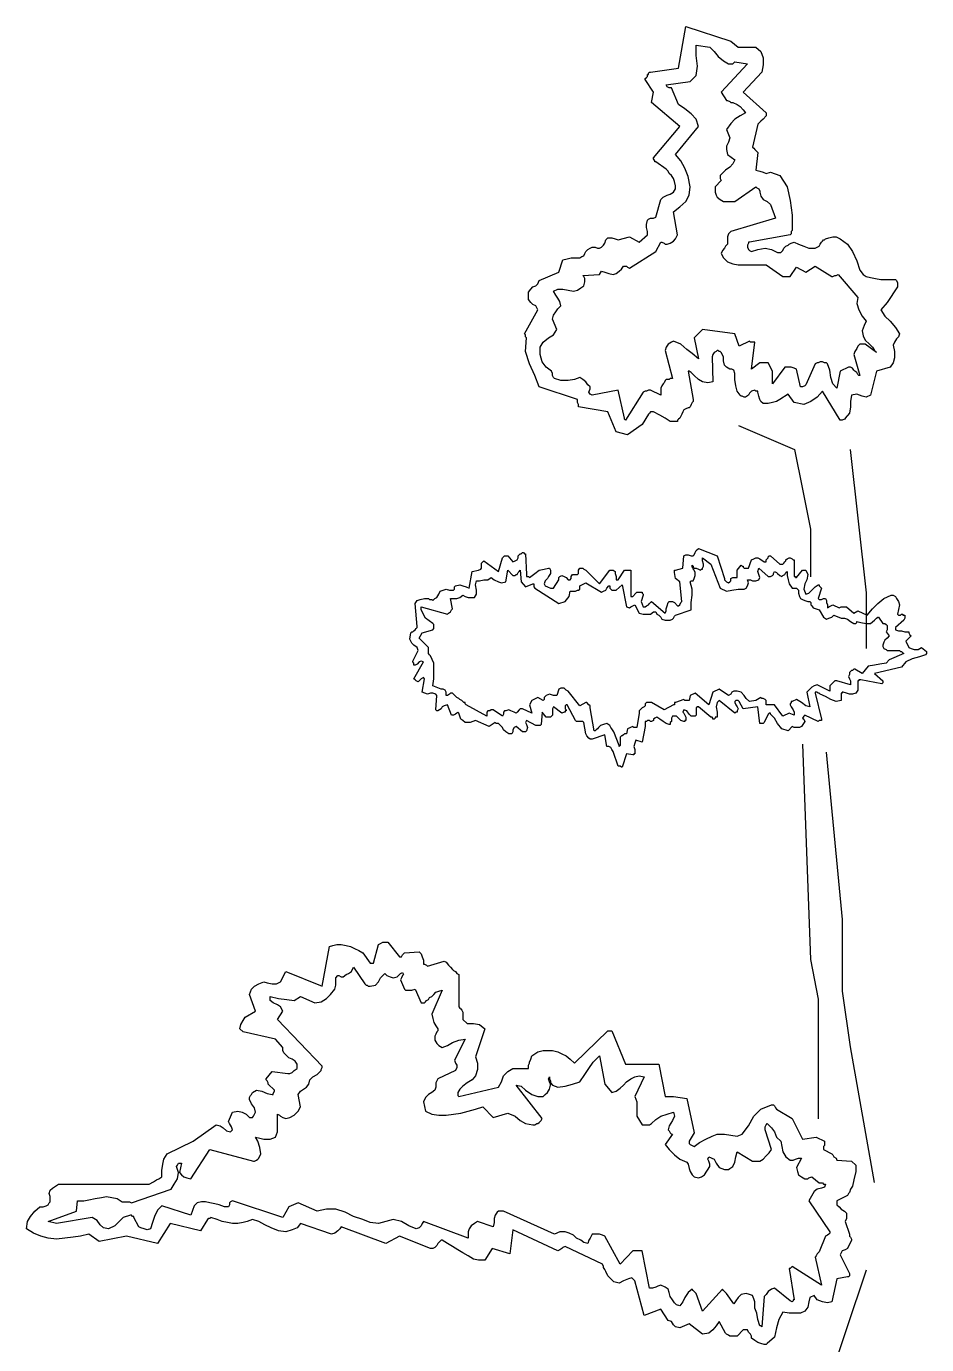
# Model space of a CAD drawing. Header units: millimetres. Extents: x 61831 to 121408, y 302 to 24841.
# Drawn here: x 103744 to 105127, y 8047 to 10073 of the extents above; entities that cross this region are included whole.
import ezdxf

# ---------------------------------------------------------------- set-up
doc = ezdxf.new("R2010")
doc.units = ezdxf.units.MM

# ---------------------------------------------------------------- blocks, each defined once
blk = doc.blocks.new('A$C6D6F7FEB')
at = {"color": 54, "true_color": 0x999900}
for points in [[(1155.8, 6187.2), (1138.2, 6192), (1125.4, 6222.4), (1080.5, 6230.4), (1080.5, 6233.7), (1078.9, 6236.9), (1078.9, 6238.4), (1078.9, 6241.7), (1019.7, 6260.9), (1013.3, 6278.5), (1005.3, 6296.1), (998.9, 6315.3), (1000.5, 6336.1), (1000.5, 6336.1), (998.9, 6337.7), (998.9, 6340.9), (997.3, 6342.5), (1018.1, 6379.3), (1016.5, 6382.5), (1014.9, 6385.7), (1010.1, 6387.3), (1006.9, 6390.5), (1003.7, 6395.3), (1003.7, 6400.1), (1003.7, 6406.5), (1006.9, 6411.3), (1010.1, 6414.5), (1014.9, 6416.2), (1018.1, 6419.3), (1019.7, 6424.2), (1050.1, 6437), (1056.5, 6456.2), (1062.9, 6457.8), (1069.3, 6459.4), (1075.7, 6459.4), (1082.2, 6459.4), (1085.4, 6461), (1088.5, 6462.5), (1090.2, 6465.8), (1091.7, 6469), (1093.4, 6470.5), (1094.9, 6472.2), (1098.2, 6473.8), (1101.4, 6475.4), (1104.5, 6475.4), (1106.2, 6475.4), (1109.4, 6473.8), (1112.5, 6473.8), (1115.7, 6475.4), (1118.9, 6478.6), (1120.6, 6481.8), (1122.2, 6486.6), (1125.4, 6489.8), (1131.7, 6489.8), (1136.6, 6488.2), (1141.4, 6486.6), (1158.9, 6491.4), (1173.4, 6483.4), (1186.2, 6494.6), (1186.2, 6499.4), (1184.6, 6505.8), (1184.6, 6510.6), (1186.2, 6517), (1187.8, 6518.6), (1191, 6520.2), (1195.8, 6520.2), (1199, 6521.8), (1207, 6549), (1210.2, 6552.2), (1216.6, 6555.4), (1221.4, 6557), (1226.2, 6560.2), (1229.4, 6565), (1229.4, 6569.8), (1227.8, 6576.3), (1226.2, 6581), (1223, 6585.8), (1219.8, 6589), (1218.2, 6592.3), (1215, 6595.4), (1199, 6606.6), (1197.4, 6606.6), (1197.4, 6608.3), (1195.8, 6611.5), (1195.8, 6613), (1235.8, 6661.1), (1192.6, 6697.9), (1195.8, 6713.9), (1183, 6733.1), (1183, 6734.7), (1184.6, 6736.3), (1186.2, 6737.9), (1186.2, 6741.1), (1187.8, 6741.1), (1187.8, 6742.7), (1189.4, 6744.3), (1191, 6744.3), (1234.2, 6750.7), (1245.4, 6814.8), (1314.2, 6792.3), (1325.5, 6782.7), (1352.7, 6782.7), (1360.7, 6776.3), (1363.9, 6766.7), (1363.9, 6755.5), (1362.2, 6744.3), (1333.5, 6713.9), (1368.7, 6681.9), (1368.7, 6677.1), (1363.9, 6672.3), (1360.7, 6669.1), (1355.9, 6664.3), (1347.9, 6629), (1349.5, 6627.5), (1351.1, 6625.8), (1354.2, 6622.6), (1355.9, 6621), (1352.7, 6593.8), (1359.1, 6592.3), (1363.9, 6590.6), (1368.7, 6589), (1375.1, 6590.6), (1389.5, 6585.8), (1400.7, 6568.2), (1405.5, 6547.4), (1408.7, 6525), (1408.7, 6502.6), (1408.7, 6501), (1407.1, 6499.4), (1407.1, 6496.2), (1405.5, 6494.6), (1343.1, 6483.4), (1341.5, 6483.4), (1341.5, 6481.8), (1339.9, 6478.6), (1339.9, 6477), (1339.9, 6475.4), (1341.5, 6472.2), (1343.1, 6470.5), (1346.2, 6469), (1355.9, 6472.2), (1367.1, 6473.8), (1376.7, 6472.2), (1386.3, 6467.4), (1391.1, 6467.4), (1394.3, 6470.5), (1395.9, 6473.8), (1399.1, 6477), (1402.3, 6478.6), (1403.9, 6480.2), (1407.1, 6481.8), (1411.9, 6483.4), (1418.3, 6480.2), (1426.3, 6477), (1434.3, 6473.8), (1443.9, 6473.8), (1447.1, 6475.4), (1450.3, 6477), (1451.9, 6480.2), (1453.5, 6483.4), (1455.1, 6485), (1456.7, 6486.6), (1458.3, 6486.6), (1459.9, 6488.2), (1464.8, 6489.8), (1471.1, 6491.4), (1476, 6491.4), (1482.3, 6488.2), (1493.5, 6480.2), (1501.5, 6469), (1508, 6454.5), (1512.8, 6440.2), (1517.5, 6433.7), (1522.3, 6430.5), (1528.8, 6429), (1536.8, 6427.3), (1544.8, 6425.7), (1551.2, 6425.7), (1559.2, 6425.7), (1567.2, 6425.7), (1568.8, 6424.2), (1570.4, 6421), (1570.4, 6417.7), (1570.4, 6414.5), (1554.4, 6390.5), (1544.8, 6379.3), (1551.2, 6369.7), (1559.2, 6361.7), (1567.2, 6352.1), (1573.6, 6342.5), (1572, 6337.7), (1568.8, 6334.5), (1565.6, 6329.7), (1564, 6324.9), (1565.6, 6315.3), (1565.6, 6305.7), (1564, 6297.7), (1559.2, 6291.3), (1538.4, 6284.9), (1528.8, 6248), (1522.3, 6244.9), (1516, 6246.5), (1508, 6249.7), (1500, 6248), (1498.3, 6238.4), (1498.3, 6230.4), (1496.8, 6220.8), (1490.3, 6212.8), (1490.3, 6211.2), (1488.8, 6211.2), (1485.5, 6209.7), (1482.3, 6209.7), (1455.1, 6254.5), (1447.1, 6244.9), (1437.5, 6238.4), (1426.3, 6233.7), (1411.9, 6236.9), (1402.3, 6249.7), (1389.5, 6241.7), (1384.7, 6238.4), (1378.3, 6236.9), (1371.9, 6235.2), (1363.9, 6235.2), (1360.7, 6238.4), (1359.1, 6241.7), (1357.5, 6246.5), (1355.9, 6252.9), (1355.9, 6254.5), (1354.2, 6254.5), (1352.7, 6254.5), (1351.1, 6256.1), (1346.2, 6254.5), (1343.1, 6251.2), (1341.5, 6248), (1336.7, 6244.9), (1335, 6244.9), (1331.9, 6246.5), (1330.2, 6246.5), (1328.7, 6248), (1323.9, 6254.5), (1322.2, 6262.5), (1320.7, 6272.1), (1320.7, 6281.7), (1319, 6286.5), (1315.9, 6288.1), (1312.7, 6288.1), (1307.8, 6291.3), (1304.7, 6294.5), (1303, 6300.9), (1303, 6307.3), (1299.8, 6313.7), (1298.2, 6315.3), (1296.7, 6315.3), (1295, 6316.9), (1293.5, 6316.9), (1291.8, 6315.3), (1288.7, 6313.7), (1287, 6310.5), (1285.5, 6307.3), (1287, 6268.9), (1279, 6267.2), (1271, 6268.9), (1264.6, 6272.1), (1258.2, 6278.5), (1255, 6281.7), (1253.4, 6283.2), (1250.2, 6284.9), (1248.6, 6284.9), (1256.6, 6241.7), (1256.6, 6238.4), (1255, 6236.9), (1253.4, 6233.7), (1251.8, 6230.4), (1250.2, 6228.9), (1248.6, 6228.9), (1245.4, 6227.2), (1242.2, 6225.7), (1240.6, 6222.4), (1239, 6219.2), (1237.4, 6216), (1235.8, 6212.8), (1234.2, 6211.2), (1234.2, 6211.2), (1232.6, 6209.7), (1232.6, 6208), (1221.4, 6208), (1213.4, 6212.8), (1205.4, 6217.7), (1195.8, 6222.4), (1194.2, 6222.4), (1191, 6222.4), (1189.4, 6220.8), (1187.8, 6219.2), (1178.2, 6203.2), (1155.8, 6187.2)], [(1150.9, 6212.8), (1141.4, 6256.1), (1101.4, 6248), (1098.2, 6249.7), (1096.5, 6252.9), (1098.2, 6257.7), (1098.2, 6260.9), (1094.9, 6264.1), (1091.7, 6268.9), (1086.9, 6272.1), (1082.2, 6275.2), (1074.2, 6272.1), (1064.5, 6270.5), (1053.3, 6270.5), (1043.7, 6273.7), (1042.1, 6275.2), (1040.5, 6278.5), (1040.5, 6281.7), (1038.9, 6284.9), (1030.9, 6291.3), (1024.5, 6299.3), (1021.3, 6310.5), (1021.3, 6321.7), (1026.1, 6329.7), (1034.1, 6336.1), (1042.1, 6340.9), (1046.9, 6348.9), (1040.5, 6364.9), (1042.1, 6371.3), (1045.3, 6376.1), (1048.5, 6380.9), (1053.3, 6385.7), (1051.7, 6392.1), (1048.5, 6397), (1045.3, 6401.7), (1042.1, 6408.1), (1048.5, 6411.3), (1056.5, 6411.3), (1064.5, 6409.7), (1072.5, 6408.1), (1078.9, 6409.7), (1083.7, 6413), (1088.5, 6416.2), (1090.2, 6422.5), (1090.2, 6424.2), (1090.2, 6427.3), (1088.5, 6430.5), (1086.9, 6432.2), (1112.5, 6433.7), (1115.7, 6438.5), (1120.6, 6437), (1126.9, 6435.3), (1133.4, 6433.7), (1138.2, 6435.3), (1142.9, 6438.5), (1146.2, 6441.8), (1149.4, 6446.5), (1150.9, 6446.5), (1154.2, 6446.5), (1155.8, 6445), (1158.9, 6443.3), (1199, 6469), (1207, 6483.4), (1208.6, 6483.4), (1211.8, 6481.8), (1213.4, 6480.2), (1216.6, 6480.2), (1221.4, 6481.8), (1226.2, 6485), (1229.4, 6488.2), (1232.6, 6494.6), (1226.2, 6529.8), (1235.8, 6537.8), (1245.4, 6545.8), (1250.2, 6555.4), (1251.8, 6568.2), (1248.6, 6584.3), (1243.8, 6597), (1237.4, 6608.3), (1229.4, 6617.8), (1264.6, 6661.1), (1261.4, 6672.3), (1253.4, 6680.3), (1243.8, 6688.3), (1234.2, 6694.7), (1223, 6720.3), (1221.4, 6720.3), (1219.8, 6720.3), (1216.6, 6721.9), (1215, 6725.1), (1251.8, 6729.9), (1261.4, 6739.5), (1263, 6753.9), (1261.4, 6769.9), (1261.4, 6785.9), (1282.2, 6782.7), (1288.7, 6776.3), (1295, 6768.3), (1303, 6761.9), (1311, 6757.1), (1314.2, 6757.1), (1317.5, 6757.1), (1319, 6758.7), (1320.7, 6760.3), (1339.9, 6757.1), (1299.8, 6713.9), (1307.8, 6701.1), (1309.5, 6701.1), (1312.7, 6699.5), (1314.2, 6697.9), (1317.5, 6697.9), (1323.9, 6694.7), (1328.7, 6691.5), (1333.5, 6686.7), (1336.7, 6681.9), (1328.7, 6677.1), (1320.7, 6672.3), (1314.2, 6665.8), (1307.8, 6656.3), (1312.7, 6643.5), (1311, 6637.1), (1307.8, 6630.6), (1307.8, 6625.8), (1309.5, 6617.8), (1320.7, 6609.8), (1317.5, 6603.4), (1312.7, 6598.6), (1306.2, 6593.8), (1299.8, 6587.4), (1298.2, 6585.8), (1298.2, 6584.3), (1298.2, 6581), (1299.8, 6577.8), (1290.2, 6568.2), (1290.2, 6566.6), (1290.2, 6565), (1290.2, 6561.8), (1290.2, 6560.2), (1291.8, 6555.4), (1293.5, 6552.2), (1298.2, 6549), (1303, 6545.8), (1320.7, 6545.8), (1352.7, 6568.2), (1354.2, 6566.6), (1357.5, 6565), (1359.1, 6561.8), (1359.1, 6560.2), (1360.7, 6553.8), (1363.9, 6549), (1370.3, 6545.8), (1375.1, 6541), (1383.1, 6520.2), (1314.2, 6499.4), (1311, 6496.2), (1309.5, 6491.4), (1309.5, 6485), (1309.5, 6480.2), (1306.2, 6477), (1304.7, 6473.8), (1301.5, 6470.5), (1299.8, 6465.8), (1303, 6459.4), (1309.5, 6453), (1317.5, 6449.8), (1325.5, 6448.2), (1336.7, 6448.2), (1347.9, 6448.2), (1359.1, 6448.2), (1368.7, 6448.2), (1394.3, 6430.5), (1397.5, 6430.5), (1399.1, 6430.5), (1402.3, 6430.5), (1405.5, 6430.5), (1415.1, 6445), (1429.5, 6437), (1443.9, 6446.5), (1469.5, 6430.5), (1471.1, 6430.5), (1474.3, 6432.2), (1476, 6432.2), (1479.1, 6433.7), (1509.5, 6398.5), (1508, 6389), (1511.2, 6379.3), (1516, 6369.7), (1522.3, 6361.7), (1519.2, 6355.3), (1516, 6347.3), (1517.5, 6339.3), (1520.8, 6332.9), (1527.2, 6326.5), (1532, 6321.7), (1535.2, 6316.9), (1538.4, 6313.7), (1520.8, 6326.5), (1519.2, 6326.5), (1517.5, 6326.5), (1514.3, 6326.5), (1512.8, 6326.5), (1509.5, 6323.3), (1508, 6320.1), (1504.8, 6315.3), (1503.2, 6310.5), (1512.8, 6278.5), (1511.2, 6278.5), (1509.5, 6280.1), (1508, 6283.2), (1504.8, 6284.9), (1503.2, 6286.5), (1501.5, 6289.7), (1498.3, 6291.3), (1495.1, 6291.3), (1482.3, 6284.9), (1477.5, 6259.2), (1471.1, 6265.7), (1467.9, 6275.2), (1466.3, 6286.5), (1463.1, 6296.1), (1461.5, 6297.7), (1459.9, 6297.7), (1458.3, 6297.7), (1455.1, 6299.3), (1451.9, 6299.3), (1448.7, 6297.7), (1447.1, 6297.7), (1443.9, 6296.1), (1429.5, 6264.1), (1427.9, 6262.5), (1427.9, 6262.5), (1424.7, 6260.9), (1421.5, 6260.9), (1415.1, 6288.1), (1411.9, 6289.7), (1407.1, 6291.3), (1402.3, 6291.3), (1397.5, 6291.3), (1378.3, 6265.7), (1378.3, 6284.9), (1371.9, 6297.7), (1359.1, 6297.7), (1346.2, 6288.1), (1351.1, 6329.7), (1349.5, 6329.7), (1347.9, 6329.7), (1344.7, 6329.7), (1343.1, 6331.3), (1327, 6323.3), (1320.7, 6342.5), (1271, 6348.9), (1258.2, 6336.1), (1264.6, 6304.1), (1255, 6312.1), (1247, 6318.5), (1237.4, 6326.5), (1226.2, 6331.3), (1223, 6329.7), (1218.2, 6326.5), (1215, 6321.7), (1213.4, 6316.9), (1224.6, 6273.7), (1223, 6273.7), (1221.4, 6273.7), (1219.8, 6272.1), (1216.6, 6272.1), (1215, 6272.1), (1213.4, 6270.5), (1211.8, 6267.2), (1210.2, 6265.7), (1208.6, 6262.5), (1207, 6259.2), (1207, 6252.9), (1207, 6248), (1191, 6256.1), (1187.8, 6256.1), (1184.6, 6254.5), (1183, 6254.5), (1179.8, 6252.9), (1152.6, 6209.7), (1152.6, 6209.7), (1150.9, 6211.2), (1150.9, 6212.8), (1150.9, 6212.8)], [(1147.7, 5676.6), (1146.2, 5676.6), (1144.6, 5678.2), (1142.9, 5678.2), (1141.4, 5678.2), (1133.4, 5700.6), (1131.7, 5703.8), (1130.2, 5707), (1126.9, 5708.6), (1123.7, 5708.6), (1120.6, 5726.2), (1101.4, 5719.8), (1098.2, 5719.8), (1096.5, 5721.4), (1093.4, 5724.6), (1091.7, 5727.8), (1088.5, 5745.4), (1086.9, 5747), (1083.7, 5747), (1082.2, 5747), (1078.9, 5747), (1078.9, 5747), (1077.3, 5747), (1077.3, 5747), (1075.7, 5748.6), (1062.9, 5772.6), (1062.9, 5772.6), (1061.3, 5772.6), (1059.7, 5771), (1059.7, 5769.4), (1059.7, 5767.8), (1059.7, 5766.2), (1061.3, 5764.6), (1061.3, 5763), (1059.7, 5763), (1059.7, 5761.4), (1058.1, 5761.4), (1054.9, 5759.8), (1042.1, 5769.4), (1040.5, 5766.2), (1040.5, 5763), (1040.5, 5759.8), (1040.5, 5756.6), (1038.9, 5755), (1037.3, 5753.4), (1034.1, 5753.4), (1030.9, 5753.4), (1024.5, 5761.4), (1022.9, 5742.2), (1021.3, 5740.6), (1019.7, 5740.6), (1016.5, 5740.6), (1014.9, 5740.6), (1000.5, 5748.6), (998.9, 5745.4), (1000.5, 5742.2), (1002.1, 5737.4), (1000.5, 5732.6), (998.9, 5731), (997.3, 5731), (995.7, 5731), (994.1, 5731), (984.5, 5739), (981.3, 5737.4), (979.7, 5734.2), (979.7, 5731), (978.1, 5727.8), (973.3, 5727.8), (968.5, 5731), (965.3, 5734.2), (963.6, 5737.4), (962.1, 5739), (962.1, 5739), (960.5, 5740.6), (960.5, 5740.6), (958.9, 5742.2), (957.3, 5743.8), (954.1, 5743.8), (952.4, 5745.4), (942.9, 5739), (922.1, 5748.6), (914.1, 5745.4), (910.9, 5745.4), (906.1, 5745.4), (902.9, 5748.6), (899.6, 5750.2), (896.4, 5759.8), (894.9, 5761.4), (893.2, 5759.8), (891.6, 5758.2), (888.4, 5756.6), (886.9, 5756.6), (886.9, 5756.6), (886.9, 5756.6), (885.2, 5756.6), (878.9, 5772.6), (874, 5771), (870.8, 5769.4), (869.2, 5766.2), (864.4, 5763), (864.4, 5763), (862.8, 5763), (862.8, 5763), (861.2, 5764.6), (862.8, 5787), (861.2, 5788.6), (856.4, 5790.2), (853.2, 5790.2), (848.4, 5788.6), (840.4, 5791.8), (843.6, 5812.6), (842, 5814.2), (838.8, 5812.6), (837.2, 5811.1), (835.6, 5809.4), (834, 5807.8), (830.8, 5809.4), (829.2, 5811.1), (827.6, 5812.6), (842, 5838.3), (838.8, 5839.8), (835.6, 5838.3), (832.4, 5835.1), (829.2, 5833.4), (827.6, 5833.4), (827.6, 5836.6), (826, 5838.3), (826, 5839.8), (834, 5855.9), (832.4, 5860.6), (827.6, 5863.9), (824.4, 5867.1), (821.2, 5873.5), (822.8, 5883.1), (824.4, 5884.6), (826, 5884.6), (827.6, 5886.3), (829.2, 5887.9), (829.2, 5887.9), (830.8, 5889.5), (832.4, 5891.1), (832.4, 5892.6), (829.2, 5927.9), (832.4, 5932.7), (837.2, 5934.3), (843.6, 5935.9), (850, 5935.9), (851.6, 5934.3), (854.8, 5934.3), (856.4, 5932.7), (856.4, 5932.7), (859.6, 5935.9), (862.8, 5937.5), (866, 5942.3), (867.6, 5947.1), (872.4, 5948.7), (877.2, 5950.3), (882, 5948.7), (886.9, 5948.7), (888.4, 5948.7), (890, 5950.3), (890, 5953.5), (891.6, 5955.1), (898.1, 5956.7), (902.9, 5955.1), (907.6, 5953.5), (912.4, 5951.9), (917.2, 5977.5), (926.9, 5979.1), (930.1, 5980.7), (931.6, 5982.3), (931.6, 5987.1), (931.6, 5990.3), (933.3, 5991.9), (933.3, 5991.9), (933.3, 5991.9), (934.9, 5993.5), (957.3, 5977.5), (963.6, 5998.4), (965.3, 5999.9), (966.9, 6001.5), (970.1, 6001.5), (971.6, 6001.5), (979.7, 5991.9), (982.9, 5993.5), (986.1, 5995.1), (987.7, 5998.4), (987.7, 6001.5), (989.3, 6003.1), (990.9, 6004.7), (992.5, 6004.7), (994.1, 6006.4), (995.7, 6006.4), (995.7, 6006.4), (997.3, 6004.7), (998.9, 6004.7), (1000.5, 5972.7), (1000.5, 5969.5), (1003.7, 5969.5), (1005.3, 5967.9), (1006.9, 5969.5), (1013.3, 5974.3), (1019.7, 5979.1), (1027.7, 5980.7), (1034.1, 5982.3), (1035.7, 5982.3), (1037.3, 5979.1), (1037.3, 5977.5), (1037.3, 5974.3), (1034.1, 5969.5), (1032.5, 5966.3), (1029.3, 5963.1), (1027.7, 5958.3), (1029.3, 5955.1), (1032.5, 5953.5), (1037.3, 5951.9), (1042.1, 5951.9), (1050.1, 5964.7), (1050.1, 5966.3), (1050.1, 5967.9), (1050.1, 5967.9), (1051.7, 5969.5), (1054.9, 5971.1), (1058.1, 5969.5), (1061.3, 5967.9), (1064.5, 5964.7), (1067.7, 5964.7), (1069.3, 5966.3), (1069.3, 5969.5), (1070.9, 5972.7), (1078.9, 5972.7), (1080.5, 5974.3), (1080.5, 5977.5), (1080.5, 5979.1), (1082.2, 5982.3), (1083.7, 5982.3), (1086.9, 5982.3), (1088.5, 5980.7), (1091.7, 5979.1), (1112.5, 5958.3), (1128.6, 5979.1), (1128.6, 5979.1), (1130.2, 5979.1), (1131.7, 5979.1), (1133.4, 5979.1), (1136.6, 5977.5), (1136.6, 5974.3), (1138.2, 5969.5), (1138.2, 5966.3), (1138.2, 5964.7), (1139.7, 5964.7), (1139.7, 5964.7), (1141.4, 5964.7), (1150.9, 5979.1), (1152.6, 5979.1), (1155.8, 5979.1), (1157.4, 5979.1), (1160.6, 5979.1), (1160.6, 5939.1), (1160.6, 5939.1), (1160.6, 5939.1), (1162.2, 5939.1), (1163.8, 5939.1), (1168.6, 5943.9), (1170.2, 5945.5), (1173.4, 5945.5), (1175, 5945.5), (1178.2, 5945.5), (1178.2, 5945.5), (1178.2, 5943.9), (1179.8, 5942.3), (1179.8, 5940.7), (1176.6, 5931.1), (1179.8, 5923.1), (1179.8, 5923.1), (1181.4, 5923.1), (1183, 5923.1), (1183, 5923.1), (1184.6, 5924.7), (1187.8, 5926.3), (1189.4, 5927.9), (1192.6, 5931.1), (1213.4, 5913.5), (1215, 5916.7), (1215, 5919.9), (1216.6, 5924.7), (1218.2, 5929.5), (1219.8, 5931.1), (1221.4, 5931.1), (1224.6, 5931.1), (1227.8, 5929.5), (1232.6, 5924.7), (1234.2, 5924.7), (1235.8, 5926.3), (1237.4, 5929.5), (1239, 5931.1), (1235.8, 5961.5), (1229.4, 5966.3), (1227.8, 5975.9), (1227.8, 5977.5), (1227.8, 5977.5), (1227.8, 5979.1), (1229.4, 5979.1), (1240.6, 5982.3), (1242.2, 6001.5), (1245.4, 6003.1), (1248.6, 6003.1), (1253.4, 6001.5), (1256.6, 6001.5), (1258.2, 6003.1), (1259.8, 6006.4), (1261.4, 6009.5), (1264.6, 6012.7), (1293.5, 6001.5), (1304.7, 5966.3), (1304.7, 5964.7), (1306.2, 5963.1), (1307.8, 5961.5), (1311, 5959.9), (1312.7, 5961.5), (1314.2, 5963.1), (1314.2, 5966.3), (1317.5, 5967.9), (1323.9, 5967.9), (1323.9, 5979.1), (1330.2, 5987.1), (1331.9, 5985.5), (1331.9, 5985.5), (1333.5, 5985.5), (1333.5, 5983.9), (1335, 5982.3), (1336.7, 5982.3), (1339.9, 5982.3), (1341.5, 5982.3), (1346.2, 5995.1), (1349.5, 5996.7), (1352.7, 5998.4), (1355.9, 5998.4), (1359.1, 5996.7), (1365.5, 5991.9), (1368.7, 5991.9), (1368.7, 5995.1), (1370.3, 5996.7), (1371.9, 5998.4), (1371.9, 5999.9), (1371.9, 5999.9), (1373.5, 6001.5), (1375.1, 6001.5), (1389.5, 5988.7), (1391.1, 5988.7), (1391.1, 5988.7), (1392.7, 5988.7), (1394.3, 5988.7), (1395.9, 5990.3), (1397.5, 5991.9), (1399.1, 5993.5), (1399.1, 5995.1), (1400.7, 5996.7), (1403.9, 5998.4), (1405.5, 5998.4), (1408.7, 5996.7), (1410.3, 5995.1), (1410.3, 5995.1), (1411.9, 5995.1), (1411.9, 5993.5), (1411.9, 5969.5), (1411.9, 5969.5), (1413.5, 5969.5), (1413.5, 5967.9), (1415.1, 5967.9), (1424.7, 5979.1), (1426.3, 5979.1), (1426.3, 5979.1), (1427.9, 5979.1), (1429.5, 5979.1), (1432.7, 5972.7), (1431.1, 5964.7), (1427.9, 5958.3), (1426.3, 5950.3), (1429.5, 5942.3), (1434.3, 5943.9), (1439.1, 5948.7), (1443.9, 5953.5), (1448.7, 5956.7), (1450.3, 5956.7), (1450.3, 5955.1), (1451.9, 5953.5), (1453.5, 5951.9), (1448.7, 5935.9), (1450.3, 5934.3), (1453.5, 5934.3), (1456.7, 5935.9), (1459.9, 5935.9), (1461.5, 5932.7), (1461.5, 5929.5), (1463.1, 5926.3), (1463.1, 5923.1), (1463.1, 5921.5), (1464.8, 5923.1), (1467.9, 5924.7), (1471.1, 5926.3), (1480.8, 5921.5), (1484, 5923.1), (1485.5, 5923.1), (1488.8, 5923.1), (1492, 5923.1), (1503.2, 5913.5), (1509.5, 5916.7), (1524, 5910.3), (1532, 5919.9), (1540, 5927.9), (1549.5, 5935.9), (1560.8, 5940.7), (1560.8, 5940.7), (1562.4, 5940.7), (1564, 5940.7), (1564, 5940.7), (1567.2, 5939.1), (1568.8, 5935.9), (1572, 5931.1), (1573.6, 5926.3), (1570.4, 5911.9), (1572, 5910.3), (1573.6, 5910.3), (1575.2, 5910.3), (1576.8, 5911.9), (1576.8, 5911.9), (1578.4, 5911.9), (1578.4, 5910.3), (1580, 5910.3), (1581.6, 5910.3), (1581.6, 5907.1), (1581.6, 5905.5), (1580, 5902.3), (1567.2, 5891.1), (1567.2, 5889.5), (1567.2, 5889.5), (1567.2, 5887.9), (1567.2, 5887.9), (1572, 5886.3), (1576.8, 5886.3), (1581.6, 5884.6), (1586.4, 5884.6), (1588, 5884.6), (1588, 5883.1), (1589.6, 5879.9), (1591.2, 5878.3), (1583.2, 5870.3), (1588, 5860.6), (1591.2, 5859.1), (1596, 5857.4), (1602.4, 5857.4), (1607.2, 5860.6), (1615.2, 5854.3), (1615.2, 5852.6), (1615.2, 5852.6), (1615.2, 5851.1), (1613.6, 5849.4), (1604, 5846.3), (1592.8, 5843.1), (1583.2, 5838.3), (1576.8, 5830.2), (1535.2, 5820.6), (1548, 5809.4), (1548, 5809.4), (1548, 5807.8), (1548, 5806.2), (1546.4, 5804.6), (1514.3, 5811.1), (1512.8, 5811.1), (1511.2, 5811.1), (1511.2, 5809.4), (1509.5, 5809.4), (1509.5, 5804.6), (1509.5, 5799.8), (1509.5, 5795), (1506.3, 5790.2), (1501.5, 5788.6), (1496.8, 5788.6), (1492, 5790.2), (1487.1, 5791.8), (1485.5, 5791.8), (1485.5, 5791.8), (1485.5, 5790.2), (1484, 5790.2), (1484, 5779), (1476, 5777.4), (1467.9, 5780.6), (1459.9, 5785.4), (1451.9, 5788.6), (1450.3, 5790.2), (1448.7, 5790.2), (1448.7, 5790.2), (1447.1, 5791.8), (1445.5, 5791.8), (1443.9, 5791.8), (1443.9, 5790.2), (1443.9, 5790.2), (1453.5, 5750.2), (1453.5, 5748.6), (1451.9, 5748.6), (1450.3, 5748.6), (1448.7, 5747), (1427.9, 5756.6), (1426.3, 5755), (1424.7, 5751.8), (1426.3, 5750.2), (1427.9, 5747), (1423.1, 5739), (1419.9, 5737.4), (1416.7, 5737.4), (1411.9, 5737.4), (1408.7, 5739), (1402.3, 5732.6), (1392.7, 5735.8), (1386.3, 5743.8), (1381.5, 5751.8), (1375.1, 5758.2), (1375.1, 5759.8), (1373.5, 5759.8), (1373.5, 5759.8), (1371.9, 5758.2), (1365.5, 5745.4), (1363.9, 5743.8), (1362.2, 5743.8), (1360.7, 5743.8), (1359.1, 5743.8), (1355.9, 5769.4), (1333.5, 5766.2), (1327, 5777.4), (1325.5, 5779), (1323.9, 5779), (1323.9, 5779), (1322.2, 5779), (1322.2, 5779), (1320.7, 5777.4), (1320.7, 5777.4), (1320.7, 5775.8), (1322.2, 5772.6), (1323.9, 5769.4), (1325.5, 5766.2), (1323.9, 5763), (1323.9, 5761.4), (1322.2, 5761.4), (1322.2, 5761.4), (1320.7, 5759.8), (1296.7, 5779), (1293.5, 5775.8), (1291.8, 5769.4), (1293.5, 5761.4), (1293.5, 5755), (1293.5, 5755), (1293.5, 5755), (1293.5, 5753.4), (1293.5, 5753.4), (1291.8, 5753.4), (1290.2, 5753.4), (1290.2, 5751.8), (1288.7, 5750.2), (1287, 5750.2), (1287, 5751.8), (1285.5, 5753.4), (1283.8, 5753.4), (1264.6, 5769.4), (1264.6, 5769.4), (1264.6, 5769.4), (1263, 5769.4), (1261.4, 5767.8), (1261.4, 5758.2), (1261.4, 5756.6), (1261.4, 5756.6), (1259.8, 5755), (1258.2, 5755), (1253.4, 5755), (1250.2, 5758.2), (1247, 5763), (1242.2, 5764.6), (1240.6, 5761.4), (1242.2, 5759.8), (1243.8, 5756.6), (1245.4, 5753.4), (1245.4, 5753.4), (1245.4, 5751.8), (1245.4, 5750.2), (1245.4, 5748.6), (1245.4, 5748.6), (1243.8, 5748.6), (1243.8, 5747), (1242.2, 5747), (1237.4, 5748.6), (1234.2, 5751.8), (1231, 5755), (1226.2, 5755), (1224.6, 5755), (1223, 5751.8), (1223, 5750.2), (1223, 5748.6), (1223, 5747), (1221.4, 5745.4), (1221.4, 5742.2), (1219.8, 5742.2), (1215, 5743.8), (1210.2, 5747), (1205.4, 5750.2), (1200.6, 5753.4), (1197.4, 5751.8), (1195.8, 5750.2), (1195.8, 5748.6), (1192.6, 5747), (1191, 5747), (1189.4, 5748.6), (1187.8, 5748.6), (1186.2, 5748.6), (1184.6, 5747), (1184.6, 5747), (1183, 5747), (1183, 5745.4), (1183, 5743.8), (1183, 5742.2), (1183, 5740.6), (1183, 5739), (1178.2, 5715), (1168.6, 5718.2), (1166.9, 5713.4), (1165.4, 5708.6), (1166.9, 5703.8), (1166.9, 5699), (1166.9, 5697.3), (1165.4, 5697.3), (1165.4, 5695.8), (1163.8, 5695.8), (1154.2, 5697.3), (1147.7, 5676.6)], [(1142.9, 5710.2), (1134.9, 5731), (1133.4, 5732.6), (1131.7, 5735.8), (1130.2, 5737.4), (1128.6, 5740.6), (1123.7, 5743.8), (1118.9, 5742.2), (1114.2, 5740.6), (1110.9, 5737.4), (1109.4, 5735.8), (1107.7, 5734.2), (1106.2, 5732.6), (1104.5, 5732.6), (1098.2, 5767.8), (1098.2, 5771), (1096.5, 5772.6), (1093.4, 5775.8), (1091.7, 5775.8), (1082.2, 5771), (1064.5, 5793.4), (1061.3, 5795), (1058.1, 5798.2), (1053.3, 5798.2), (1050.1, 5796.6), (1046.9, 5787), (1042.1, 5787), (1035.7, 5788.6), (1030.9, 5787), (1027.7, 5783.8), (1027.7, 5783.8), (1027.7, 5782.2), (1027.7, 5780.6), (1026.1, 5779), (1018.1, 5783.8), (1008.5, 5779), (1005.3, 5772.6), (1008.5, 5759.8), (994.1, 5766.2), (990.9, 5766.2), (989.3, 5764.6), (986.1, 5761.4), (984.5, 5759.8), (981.3, 5761.4), (976.5, 5763), (973.3, 5764.6), (968.5, 5763), (966.9, 5763), (965.3, 5761.4), (965.3, 5758.2), (963.6, 5755), (949.3, 5764.6), (947.6, 5764.6), (947.6, 5764.6), (946.1, 5764.6), (946.1, 5764.6), (944.4, 5763), (942.9, 5763), (942.9, 5763), (941.3, 5763), (939.6, 5761.4), (939.6, 5759.8), (939.6, 5756.6), (939.6, 5755), (907.6, 5772.6), (906.1, 5774.2), (906.1, 5775.8), (904.4, 5775.8), (902.9, 5777.4), (901.2, 5779), (898.1, 5780.6), (896.4, 5782.2), (893.2, 5783.8), (886.9, 5790.2), (883.6, 5790.2), (882, 5788.6), (878.9, 5787), (877.2, 5787), (877.2, 5791.8), (875.6, 5795), (872.4, 5796.6), (869.2, 5796.6), (856.4, 5801.4), (858, 5812.6), (858, 5825.4), (858, 5836.6), (853.2, 5847.8), (851.6, 5849.4), (851.6, 5849.4), (850, 5851.1), (850, 5852.6), (850, 5854.3), (850, 5855.9), (850, 5859.1), (850, 5860.6), (835.6, 5875.1), (840.4, 5883.1), (856.4, 5887.9), (858, 5889.5), (858, 5892.6), (858, 5895.9), (856.4, 5897.5), (845.2, 5905.5), (838.8, 5918.3), (838.8, 5919.9), (838.8, 5921.5), (838.8, 5921.5), (838.8, 5923.1), (878.9, 5911.9), (880.4, 5913.5), (883.6, 5915.1), (885.2, 5918.3), (886.9, 5919.9), (883.6, 5935.9), (888.4, 5935.9), (893.2, 5935.9), (898.1, 5937.5), (902.9, 5940.7), (906.1, 5939.1), (910.9, 5937.5), (915.6, 5937.5), (920.4, 5937.5), (923.6, 5942.3), (923.6, 5948.7), (922.1, 5956.7), (923.6, 5963.1), (928.4, 5963.1), (934.9, 5964.7), (941.3, 5964.7), (946.1, 5967.9), (950.9, 5964.7), (957.3, 5961.5), (962.1, 5959.9), (968.5, 5961.5), (971.6, 5979.1), (979.7, 5971.1), (981.3, 5971.1), (981.3, 5971.1), (982.9, 5971.1), (984.5, 5972.7), (986.1, 5972.7), (987.7, 5975.9), (989.3, 5977.5), (990.9, 5979.1), (992.5, 5961.5), (998.9, 5953.5), (1010.1, 5958.3), (1011.7, 5958.3), (1011.7, 5956.7), (1011.7, 5953.5), (1013.3, 5951.9), (1050.1, 5927.9), (1059.7, 5931.1), (1066.1, 5939.1), (1067.7, 5947.1), (1069.3, 5947.1), (1072.5, 5947.1), (1075.7, 5947.1), (1078.9, 5948.7), (1080.5, 5948.7), (1082.2, 5950.3), (1082.2, 5953.5), (1082.2, 5955.1), (1091.7, 5959.9), (1115.7, 5945.5), (1118.9, 5947.1), (1122.2, 5948.7), (1123.7, 5951.9), (1126.9, 5955.1), (1128.6, 5955.1), (1128.6, 5955.1), (1128.6, 5953.5), (1128.6, 5951.9), (1128.6, 5951.9), (1130.2, 5950.3), (1131.7, 5948.7), (1133.4, 5948.7), (1134.9, 5948.7), (1134.9, 5948.7), (1136.6, 5948.7), (1138.2, 5948.7), (1147.7, 5956.7), (1154.2, 5923.1), (1158.9, 5921.5), (1160.6, 5923.1), (1163.8, 5924.7), (1166.9, 5926.3), (1173.4, 5913.5), (1179.8, 5911.9), (1184.6, 5911.9), (1191, 5911.9), (1195.8, 5915.1), (1199, 5915.1), (1200.6, 5911.9), (1203.8, 5910.3), (1207, 5907.1), (1208.6, 5903.9), (1213.4, 5902.3), (1216.6, 5902.3), (1221.4, 5902.3), (1224.6, 5903.9), (1226.2, 5905.5), (1227.8, 5908.7), (1229.4, 5910.3), (1253.4, 5918.3), (1253.4, 5929.5), (1255, 5940.7), (1255, 5950.3), (1251.8, 5961.5), (1251.8, 5961.5), (1253.4, 5963.1), (1255, 5963.1), (1256.6, 5963.1), (1258.2, 5966.3), (1259.8, 5971.1), (1259.8, 5975.9), (1258.2, 5979.1), (1256.6, 5980.7), (1256.6, 5982.3), (1255, 5983.9), (1255, 5985.5), (1255, 5987.1), (1255, 5987.1), (1256.6, 5985.5), (1256.6, 5983.9), (1258.2, 5982.3), (1261.4, 5982.3), (1264.6, 5980.7), (1267.8, 5979.1), (1267.8, 5979.1), (1269.5, 5980.7), (1271, 5980.7), (1271, 5982.3), (1272.6, 5985.5), (1272.6, 5988.7), (1271, 5993.5), (1271, 5998.4), (1283.8, 5988.7), (1298.2, 5951.9), (1307.8, 5947.1), (1315.9, 5948.7), (1325.5, 5950.3), (1335, 5950.3), (1338.2, 5951.9), (1339.9, 5955.1), (1341.5, 5959.9), (1339.9, 5964.7), (1344.7, 5964.7), (1347.9, 5963.1), (1352.7, 5963.1), (1357.5, 5964.7), (1359.1, 5967.9), (1357.5, 5972.7), (1355.9, 5977.5), (1357.5, 5982.3), (1371.9, 5969.5), (1371.9, 5969.5), (1373.5, 5969.5), (1375.1, 5969.5), (1375.1, 5969.5), (1378.3, 5971.1), (1379.9, 5972.7), (1379.9, 5974.3), (1381.5, 5977.5), (1384.7, 5975.9), (1386.3, 5974.3), (1389.5, 5971.1), (1392.7, 5969.5), (1394.3, 5971.1), (1397.5, 5972.7), (1399.1, 5975.9), (1400.7, 5977.5), (1400.7, 5971.1), (1402.3, 5964.7), (1403.9, 5958.3), (1408.7, 5951.9), (1408.7, 5951.9), (1410.3, 5951.9), (1411.9, 5951.9), (1411.9, 5951.9), (1411.9, 5951.9), (1413.5, 5951.9), (1413.5, 5951.9), (1415.1, 5951.9), (1418.3, 5948.7), (1418.3, 5943.9), (1419.9, 5939.1), (1421.5, 5935.9), (1424.7, 5934.3), (1427.9, 5932.7), (1432.7, 5931.1), (1435.9, 5931.1), (1437.5, 5929.5), (1437.5, 5926.3), (1439.1, 5924.7), (1440.7, 5921.5), (1450.3, 5918.3), (1456.7, 5907.1), (1461.5, 5903.9), (1464.8, 5905.5), (1469.5, 5907.1), (1472.8, 5910.3), (1484, 5905.5), (1488.8, 5905.5), (1493.5, 5903.9), (1498.3, 5900.6), (1503.2, 5897.5), (1504.8, 5897.5), (1506.3, 5897.5), (1508, 5899.1), (1508, 5900.6), (1514.3, 5899.1), (1522.3, 5897.5), (1528.8, 5897.5), (1535.2, 5902.3), (1536.8, 5903.9), (1538.4, 5905.5), (1540, 5907.1), (1541.5, 5907.1), (1548, 5897.5), (1548, 5897.5), (1549.5, 5897.5), (1551.2, 5897.5), (1552.8, 5895.9), (1554.4, 5894.3), (1554.4, 5891.1), (1554.4, 5887.9), (1552.8, 5884.6), (1557.5, 5878.3), (1554.4, 5875.1), (1551.2, 5871.9), (1549.5, 5868.6), (1548, 5863.9), (1548, 5862.3), (1549.5, 5859.1), (1552.8, 5857.4), (1554.4, 5855.9), (1559.2, 5855.9), (1564, 5855.9), (1568.8, 5855.9), (1573.6, 5855.9), (1575.2, 5854.3), (1576.8, 5854.3), (1578.4, 5852.6), (1580, 5851.1), (1557.5, 5841.4), (1552.8, 5836.6), (1543.2, 5835.1), (1535.2, 5833.4), (1525.5, 5831.8), (1516, 5820.6), (1504.8, 5827.1), (1503.2, 5827.1), (1503.2, 5827.1), (1501.5, 5825.4), (1500, 5825.4), (1498.3, 5823.8), (1496.8, 5822.2), (1496.8, 5819.1), (1495.1, 5815.8), (1496.8, 5812.6), (1498.3, 5809.4), (1498.3, 5806.2), (1498.3, 5803), (1477.5, 5809.4), (1474.3, 5809.4), (1471.1, 5806.2), (1469.5, 5804.6), (1466.3, 5801.4), (1466.3, 5793.4), (1447.1, 5803), (1442.3, 5801.4), (1439.1, 5799.8), (1434.3, 5795), (1431.1, 5791.8), (1435.9, 5769.4), (1429.5, 5771), (1423.1, 5775.8), (1415.1, 5780.6), (1408.7, 5777.4), (1407.1, 5777.4), (1407.1, 5775.8), (1405.5, 5774.2), (1405.5, 5772.6), (1407.1, 5769.4), (1410.3, 5764.6), (1411.9, 5761.4), (1411.9, 5756.6), (1403.9, 5759.8), (1394.3, 5755), (1381.5, 5772.6), (1368.7, 5772.6), (1368.7, 5779), (1367.1, 5780.6), (1363.9, 5782.2), (1362.2, 5782.2), (1360.7, 5783.8), (1352.7, 5779), (1343.1, 5777.4), (1338.2, 5782.2), (1335, 5787), (1330.2, 5791.8), (1323.9, 5793.4), (1319, 5793.4), (1315.9, 5791.8), (1314.2, 5788.6), (1311, 5787), (1296.7, 5796.6), (1287, 5791.8), (1280.7, 5772.6), (1259.8, 5790.2), (1251.8, 5787), (1250.2, 5779), (1247, 5779), (1245.4, 5779), (1243.8, 5779), (1242.2, 5780.6), (1229.4, 5775.8), (1227.8, 5775.8), (1227.8, 5774.2), (1227.8, 5772.6), (1226.2, 5772.6), (1211.8, 5764.6), (1192.6, 5775.8), (1186.2, 5775.8), (1184.6, 5775.8), (1183, 5774.2), (1183, 5771), (1181.4, 5769.4), (1178.2, 5767.8), (1176.6, 5766.2), (1173.4, 5763), (1173.4, 5759.8), (1170.2, 5737.4), (1168.6, 5737.4), (1166.9, 5737.4), (1165.4, 5737.4), (1163.8, 5739), (1155.8, 5735.8), (1154.2, 5727.8), (1152.6, 5727.8), (1150.9, 5727.8), (1150.9, 5727.8), (1149.4, 5726.2), (1147.7, 5724.6), (1146.2, 5724.6), (1144.6, 5723), (1144.6, 5719.8), (1144.6, 5718.2), (1144.6, 5716.6), (1144.6, 5715), (1144.6, 5713.4), (1144.6, 5711.8), (1144.6, 5711.8), (1144.6, 5710.2), (1142.9, 5708.6), (1142.9, 5708.6), (1142.9, 5710.2), (1142.9, 5710.2), (1142.9, 5710.2)], [(1365.5, 4789.7), (1360.7, 4791.3), (1355.9, 4792.9), (1351.1, 4796.1), (1346.2, 4799.3), (1346.2, 4802.5), (1344.7, 4805.7), (1341.5, 4808.9), (1339.9, 4812.1), (1339.9, 4812.1), (1338.2, 4812.1), (1335, 4812.1), (1333.5, 4812.1), (1323.9, 4802.5), (1322.2, 4802.5), (1319, 4802.5), (1317.5, 4802.5), (1315.9, 4802.5), (1312.7, 4802.5), (1311, 4804.1), (1307.8, 4805.7), (1306.2, 4807.3), (1296.7, 4824.9), (1291.8, 4818.5), (1287, 4812.1), (1280.7, 4807.3), (1271, 4805.7), (1250.2, 4821.7), (1235.8, 4815.3), (1229.4, 4816.9), (1226.2, 4820.1), (1223, 4824.9), (1218.2, 4826.5), (1207, 4844.1), (1181.4, 4834.5), (1166.9, 4887.4), (1162.2, 4892.1), (1157.4, 4890.6), (1149.4, 4887.4), (1142.9, 4884.1), (1134.9, 4885.8), (1130.2, 4890.6), (1125.4, 4895.4), (1122.2, 4901.8), (1120.6, 4904.9), (1118.9, 4908.1), (1118.9, 4909.8), (1117.4, 4913), (1059.7, 4940.1), (1056.5, 4938.6), (1054.9, 4937), (1051.7, 4935.4), (1048.5, 4933.8), (979.7, 4965.8), (974.9, 4929), (947.6, 4937), (936.4, 4919.4), (926.9, 4919.4), (918.9, 4921), (910.9, 4925.8), (902.9, 4930.6), (894.9, 4935.4), (886.9, 4940.1), (878.9, 4945), (870.8, 4949.8), (869.2, 4949.8), (866, 4946.6), (864.4, 4945), (862.8, 4941.8), (861.2, 4940.1), (859.6, 4938.6), (856.4, 4937), (853.2, 4937), (805.2, 4956.2), (784.4, 4945), (715.6, 4970.6), (713.9, 4967.4), (710.8, 4964.2), (705.9, 4961), (701.1, 4959.4), (653.1, 4975.4), (648.3, 4969), (640.3, 4965.8), (630.7, 4962.6), (619.5, 4964.2), (608.3, 4969), (598.7, 4973.8), (589.1, 4978.6), (579.5, 4981.8), (571.5, 4978.6), (565, 4977), (557, 4975.4), (549, 4975.4), (541, 4977), (533, 4978.6), (525, 4981.8), (515.5, 4985), (515.5, 4985), (513.8, 4983.4), (512.3, 4983.4), (510.6, 4981.8), (499.4, 4964.2), (453, 4975.4), (433.8, 4945), (385.7, 4956.2), (344.2, 4948.2), (328.2, 4959.4), (315.3, 4956.2), (304.1, 4954.6), (291.3, 4953), (278.5, 4951.4), (265.7, 4953), (254.5, 4956.2), (243.3, 4961), (232.1, 4967.4), (233.7, 4978.6), (238.5, 4986.6), (244.9, 4994.6), (252.9, 5001), (257.7, 5001), (262.5, 5002.6), (265.7, 5004.2), (267.3, 5007.4), (268.9, 5009), (268.9, 5012.2), (268.9, 5017), (267.3, 5021.8), (268.9, 5026.6), (272.1, 5029.8), (276.9, 5033), (281.7, 5036.2), (299.3, 5036.2), (317, 5036.2), (333, 5036.2), (350.5, 5036.2), (368.2, 5036.2), (385.7, 5036.2), (403.4, 5036.2), (421, 5036.2), (427.4, 5039.4), (432.2, 5042.6), (435.4, 5044.2), (440.2, 5047.4), (440.2, 5057), (441.8, 5066.6), (443.4, 5074.7), (448.2, 5082.7), (488.3, 5101.9), (523.5, 5127.4), (529.8, 5125.9), (534.6, 5122.7), (539.5, 5117.9), (545.8, 5116.3), (549, 5119.4), (547.5, 5124.3), (544.3, 5129.1), (542.7, 5132.3), (549, 5146.7), (557, 5148.3), (563.5, 5146.7), (569.8, 5143.5), (574.7, 5138.7), (576.3, 5138.7), (577.9, 5138.7), (579.5, 5138.7), (581, 5140.3), (584.3, 5146.7), (582.7, 5153.1), (577.9, 5159.5), (574.7, 5165.9), (574.7, 5169.1), (576.3, 5172.3), (577.9, 5173.9), (579.5, 5177.1), (585.9, 5180.3), (593.9, 5178.7), (601.9, 5175.5), (609.9, 5173.9), (611.5, 5173.9), (611.5, 5175.5), (613.1, 5178.7), (613.1, 5180.3), (603.5, 5189.9), (603.5, 5191.5), (601.9, 5194.7), (600.3, 5196.3), (600.3, 5197.9), (609.9, 5209.1), (633.9, 5205.9), (637.1, 5205.9), (640.3, 5207.5), (643.5, 5210.7), (648.3, 5213.9), (648.3, 5215.5), (648.3, 5217.1), (648.3, 5218.7), (648.3, 5220.3), (645.1, 5225.1), (640.3, 5228.3), (635.5, 5229.9), (630.7, 5234.7), (629.1, 5236.3), (627.5, 5237.9), (625.9, 5241.2), (625.9, 5245.9), (614.7, 5258.7), (565, 5270), (560.3, 5274.7), (561.8, 5281.2), (565, 5287.5), (568.3, 5292.4), (584.3, 5302), (574.7, 5327.6), (577.9, 5335.6), (582.7, 5340.4), (589.1, 5343.6), (597.1, 5346.8), (601.9, 5345.2), (609.9, 5343.6), (616.3, 5343.6), (622.7, 5346.8), (630.7, 5362.8), (686.7, 5340.4), (697.9, 5401.2), (702.8, 5402.8), (709.1, 5404.4), (715.6, 5404.4), (723.6, 5402.8), (729.9, 5401.2), (736.3, 5398), (742.8, 5394.8), (749.1, 5391.6), (760.3, 5375.6), (760.3, 5375.6), (762, 5375.6), (763.6, 5375.6), (765.2, 5375.6), (773.2, 5404.4), (776.3, 5406), (779.6, 5407.6), (784.4, 5407.6), (787.6, 5407.6), (805.2, 5385.2), (808.4, 5385.2), (810, 5388.4), (811.6, 5390), (813.2, 5391.6), (835.6, 5393.2), (838.8, 5390), (840.4, 5385.2), (842, 5380.4), (842, 5375.6), (842, 5374), (843.6, 5374), (846.8, 5372.4), (848.4, 5370.8), (874, 5378.8), (877.2, 5377.2), (880.4, 5372.4), (883.6, 5369.2), (886.9, 5366), (888.4, 5364.4), (891.6, 5362.8), (893.2, 5359.6), (896.4, 5358), (896.4, 5308.4), (898.1, 5306.7), (899.6, 5305.2), (901.2, 5303.6), (902.9, 5300.4), (902.9, 5297.2), (902.9, 5295.6), (902.9, 5292.4), (902.9, 5289.2), (909.2, 5282.7), (918.9, 5282.7), (928.4, 5281.2), (936.4, 5274.7), (922.1, 5231.5), (925.3, 5221.9), (925.3, 5212.3), (922.1, 5202.7), (917.2, 5196.3), (909.2, 5191.5), (902.9, 5186.7), (898.1, 5181.9), (894.9, 5177.1), (894.9, 5175.5), (894.9, 5173.9), (894.9, 5172.3), (896.4, 5170.7), (957.3, 5185.1), (962.1, 5193.1), (965.3, 5202.7), (971.6, 5209.1), (979.7, 5213.9), (1003.7, 5213.9), (1003.7, 5217.1), (1003.7, 5218.7), (1005.3, 5221.9), (1005.3, 5223.5), (1006.9, 5228.3), (1008.5, 5233.2), (1013.3, 5236.3), (1018.1, 5239.5), (1026.1, 5241.2), (1034.1, 5241.2), (1040.5, 5241.2), (1048.5, 5239.5), (1054.9, 5236.3), (1061.3, 5233.2), (1067.7, 5228.3), (1074.2, 5221.9), (1125.4, 5271.5), (1125.4, 5271.5), (1126.9, 5271.5), (1130.2, 5271.5), (1131.7, 5271.5), (1152.6, 5220.3), (1203.8, 5220.3), (1213.4, 5170.7), (1226.2, 5170.7), (1247, 5167.5), (1258.2, 5114.7), (1250.2, 5101.9), (1250.2, 5098.7), (1251.8, 5097.1), (1255, 5095.4), (1258.2, 5093.9), (1266.2, 5100.2), (1275.8, 5105.1), (1285.5, 5109.9), (1293.5, 5113.1), (1304.7, 5113.1), (1314.2, 5111.4), (1323.9, 5109.9), (1331.9, 5113.1), (1341.5, 5125.9), (1349.5, 5140.3), (1360.7, 5151.5), (1376.7, 5157.9), (1379.9, 5157.9), (1381.5, 5156.3), (1383.1, 5153.1), (1384.7, 5151.5), (1408.7, 5137.1), (1424.7, 5105.1), (1445.5, 5108.3), (1458.3, 5101.9), (1458.3, 5098.7), (1458.3, 5095.4), (1456.7, 5093.9), (1456.7, 5089.1), (1469.5, 5082.7), (1471.1, 5081.1), (1472.8, 5077.9), (1476, 5076.2), (1477.5, 5073.1), (1500, 5071.4), (1506.3, 5065), (1506.3, 5055.4), (1503.2, 5042.6), (1501.5, 5033), (1498.3, 5028.2), (1496.8, 5023.4), (1495.1, 5021.8), (1493.5, 5018.6), (1477.5, 5010.6), (1477.5, 5004.2), (1480.8, 5001), (1484, 4997.8), (1488.8, 4994.6), (1492, 4991.4), (1492, 4988.2), (1492, 4983.4), (1490.3, 4978.6), (1496.8, 4959.4), (1496.8, 4956.2), (1498.3, 4954.6), (1500, 4951.4), (1500, 4949.8), (1493.5, 4937), (1490.3, 4935.4), (1485.5, 4933.8), (1484, 4930.6), (1482.3, 4927.4), (1496.8, 4898.6), (1496.8, 4896.9), (1496.8, 4895.4), (1495.1, 4893.8), (1493.5, 4893.8), (1477.5, 4890.6), (1469.5, 4855.3), (1463.1, 4853.7), (1455.1, 4855.3), (1447.1, 4858.6), (1442.3, 4864.9), (1435.9, 4861.7), (1434.3, 4855.3), (1432.7, 4847.3), (1427.9, 4840.9), (1421.5, 4837.7), (1411.9, 4837.7), (1403.9, 4837.7), (1394.3, 4839.3), (1387.9, 4828.1), (1384.7, 4815.3), (1381.5, 4800.9), (1370.3, 4791.3), (1368.7, 4789.7), (1367.1, 4789.7), (1365.5, 4789.7), (1365.5, 4789.7)], [(1359.1, 4818.5), (1355.9, 4828.1), (1354.2, 4837.7), (1351.1, 4845.7), (1351.1, 4855.3), (1349.5, 4860.1), (1347.9, 4864.9), (1343.1, 4866.6), (1338.2, 4868.1), (1330.2, 4866.6), (1325.5, 4861.7), (1322.2, 4856.9), (1319, 4852.1), (1307.8, 4868.1), (1306.2, 4869.7), (1304.7, 4871.3), (1303, 4872.9), (1301.5, 4874.6), (1271, 4840.9), (1261.4, 4868.1), (1259.8, 4869.7), (1258.2, 4871.3), (1256.6, 4872.9), (1255, 4874.6), (1248.6, 4869.7), (1243.8, 4861.7), (1240.6, 4855.3), (1235.8, 4848.9), (1231, 4850.6), (1227.8, 4853.7), (1224.6, 4858.6), (1221.4, 4863.3), (1219.8, 4869.7), (1218.2, 4874.6), (1213.4, 4877.8), (1207, 4880.9), (1202.2, 4879.4), (1199, 4877.8), (1194.2, 4876.1), (1189.4, 4876.1), (1178.2, 4933.8), (1163.8, 4933.8), (1144.6, 4913), (1120.6, 4956.2), (1117.4, 4957.8), (1112.5, 4959.4), (1107.7, 4959.4), (1101.4, 4959.4), (1099.7, 4956.2), (1098.2, 4953), (1096.5, 4949.8), (1094.9, 4945), (1088.5, 4946.6), (1083.7, 4949.8), (1077.3, 4953), (1072.5, 4957.8), (1066.1, 4961), (1059.7, 4962.6), (1051.7, 4962.6), (1043.7, 4959.4), (965.3, 4994.6), (962.1, 4994.6), (958.9, 4994.6), (957.3, 4994.6), (955.6, 4993), (952.4, 4988.2), (950.9, 4983.4), (950.9, 4977), (949.3, 4970.6), (925.3, 4978.6), (920.4, 4975.4), (915.6, 4972.2), (912.4, 4967.4), (910.9, 4962.6), (910.9, 4961), (910.9, 4957.8), (910.9, 4956.2), (910.9, 4953), (842, 4978.6), (840.4, 4975.4), (838.8, 4972.2), (835.6, 4969), (830.8, 4967.4), (819.6, 4972.2), (808.4, 4978.6), (795.6, 4981.8), (784.4, 4978.6), (773.2, 4975.4), (760.3, 4977), (749.1, 4981.8), (734.8, 4986.6), (721.9, 4993), (707.6, 4997.8), (693.1, 4997.8), (678.7, 4994.6), (649.9, 5007.4), (635.5, 5001), (625.9, 4985), (549, 5010.6), (545.8, 5009), (544.3, 5007.4), (544.3, 5004.2), (542.7, 5001), (536.3, 5001), (528.3, 5004.2), (521.8, 5005.8), (513.8, 5007.4), (507.4, 5009), (501, 5009), (494.6, 5007.4), (489.8, 5002.6), (485, 4988.2), (440.2, 5002.6), (433.8, 4996.2), (429, 4986.6), (425.8, 4977), (422.6, 4967.4), (417.8, 4965.8), (413, 4967.4), (408.2, 4969), (405, 4970.6), (397, 4985), (397, 4986.6), (395.4, 4986.6), (393.8, 4988.2), (392.2, 4988.2), (381, 4985), (374.5, 4978.6), (368.2, 4972.2), (358.5, 4967.4), (350.5, 4969), (345.7, 4973.8), (341, 4980.2), (333, 4985), (278.5, 4975.4), (265.7, 4978.6), (309, 4994.6), (310.5, 5010.6), (320.2, 5010.6), (328.2, 5012.2), (337.7, 5013.8), (347.3, 5015.4), (355.4, 5017), (363.4, 5015.4), (371.4, 5013.8), (379.4, 5009), (384.2, 5009), (387.4, 5009), (390.6, 5009), (393.8, 5007.4), (454.6, 5028.2), (459.4, 5036.2), (464.2, 5044.2), (465.8, 5053.9), (462.6, 5063.4), (464.2, 5065), (465.8, 5068.2), (467.4, 5068.2), (470.6, 5068.2), (467.4, 5053.9), (470.6, 5050.6), (473.8, 5047.4), (478.6, 5045.9), (485, 5044.2), (513.8, 5089.1), (581, 5071.4), (582.7, 5071.4), (585.9, 5073.1), (587.5, 5074.7), (589.1, 5076.2), (592.3, 5082.7), (590.7, 5092.2), (587.5, 5101.9), (584.3, 5108.3), (590.7, 5106.7), (597.1, 5105.1), (606.7, 5105.1), (614.7, 5108.3), (617.9, 5116.3), (617.9, 5124.3), (617.9, 5133.9), (617.9, 5143.5), (621.1, 5141.9), (622.7, 5140.3), (625.9, 5138.7), (630.7, 5137.1), (637.1, 5138.7), (643.5, 5141.9), (649.9, 5148.3), (653.1, 5154.7), (649.9, 5173.9), (653.1, 5178.7), (657.9, 5181.9), (662.7, 5185.1), (665.9, 5189.9), (667.5, 5196.3), (672.3, 5201.1), (678.7, 5204.3), (683.6, 5209.1), (685.1, 5210.7), (685.1, 5212.3), (686.7, 5215.5), (686.7, 5217.1), (617.9, 5289.2), (625.9, 5302), (622.7, 5308.4), (617.9, 5311.6), (611.5, 5314.7), (606.7, 5318), (606.7, 5319.6), (606.7, 5321.2), (606.7, 5322.7), (606.7, 5324.4), (619.5, 5321.2), (632.3, 5319.6), (643.5, 5318), (653.1, 5324.4), (675.5, 5314.7), (685.1, 5316.4), (693.1, 5321.2), (699.6, 5327.6), (705.9, 5335.6), (707.6, 5342), (707.6, 5346.8), (707.6, 5350), (707.6, 5353.2), (710.8, 5356.4), (712.3, 5356.4), (715.6, 5354.8), (718.8, 5354.8), (723.6, 5358), (726.8, 5359.6), (731.6, 5362.8), (734.8, 5369.2), (752.3, 5343.6), (754, 5342), (755.6, 5342), (757.1, 5340.4), (760.3, 5340.4), (768.3, 5342), (773.2, 5346.8), (776.3, 5353.2), (782.8, 5359.6), (786, 5356.4), (790.8, 5354.8), (795.6, 5353.2), (802, 5354.8), (803.6, 5356.4), (805.2, 5358), (806.8, 5359.6), (810, 5361.2), (811.6, 5358), (810, 5356.4), (808.4, 5353.2), (806.8, 5350), (813.2, 5335.6), (814.8, 5334), (819.6, 5334), (824.4, 5334), (829.2, 5335.6), (838.8, 5314.7), (840.4, 5314.7), (842, 5314.7), (843.6, 5314.7), (845.2, 5316.4), (846.8, 5318), (850, 5319.6), (851.6, 5322.7), (854.8, 5324.4), (858, 5327.6), (861.2, 5330.8), (866, 5332.4), (870.8, 5334), (854.8, 5297.2), (856.4, 5290.7), (858, 5284.4), (861.2, 5279.5), (864.4, 5274.7), (864.4, 5271.5), (862.8, 5270), (861.2, 5266.7), (859.6, 5263.5), (859.6, 5257.2), (862.8, 5252.3), (866, 5249.2), (870.8, 5245.9), (878.9, 5249.2), (886.9, 5253.9), (896.4, 5257.2), (906.1, 5258.7), (890, 5226.7), (891.6, 5221.9), (893.2, 5218.7), (893.2, 5215.5), (891.6, 5210.7), (864.4, 5197.9), (862.8, 5194.7), (861.2, 5191.5), (861.2, 5185.1), (859.6, 5180.3), (854.8, 5177.1), (850, 5173.9), (845.2, 5169.1), (842, 5162.7), (845.2, 5148.3), (854.8, 5143.5), (866, 5141.9), (877.2, 5141.9), (888.4, 5143.5), (899.6, 5145.1), (910.9, 5148.3), (922.1, 5151.5), (933.3, 5154.7), (949.3, 5138.7), (971.6, 5145.1), (982.9, 5140.3), (990.9, 5133.9), (998.9, 5129.1), (1010.1, 5127.4), (1013.3, 5127.4), (1016.5, 5129.1), (1018.1, 5129.1), (1018.1, 5129.1), (1019.7, 5130.7), (1021.3, 5132.3), (1022.9, 5133.9), (1024.5, 5137.1), (984.5, 5188.3), (992.5, 5186.7), (998.9, 5180.3), (1008.5, 5173.9), (1018.1, 5170.7), (1019.7, 5170.7), (1022.9, 5170.7), (1024.5, 5170.7), (1026.1, 5170.7), (1029.3, 5173.9), (1032.5, 5177.1), (1035.7, 5181.9), (1037.3, 5188.3), (1037.3, 5189.9), (1035.7, 5193.1), (1034.1, 5197.9), (1035.7, 5201.1), (1035.7, 5197.9), (1037.3, 5194.7), (1037.3, 5191.5), (1040.5, 5188.3), (1048.5, 5185.1), (1059.7, 5186.7), (1070.9, 5189.9), (1082.2, 5193.1), (1090.2, 5204.3), (1096.5, 5213.9), (1102.9, 5223.5), (1112.5, 5233.2), (1120.6, 5189.9), (1131.7, 5177.1), (1138.2, 5178.7), (1144.6, 5183.5), (1149.4, 5188.3), (1154.2, 5193.1), (1160.6, 5197.9), (1166.9, 5201.1), (1173.4, 5202.7), (1181.4, 5201.1), (1166.9, 5170.7), (1170.2, 5162.7), (1170.2, 5156.3), (1170.2, 5148.3), (1170.2, 5140.3), (1178.2, 5127.4), (1181.4, 5127.4), (1186.2, 5127.4), (1189.4, 5127.4), (1192.6, 5129.1), (1199, 5135.5), (1207, 5140.3), (1216.6, 5143.5), (1226.2, 5146.7), (1227.8, 5140.3), (1224.6, 5133.9), (1219.8, 5125.9), (1218.2, 5119.4), (1219.8, 5117.9), (1221.4, 5114.7), (1223, 5113.1), (1224.6, 5113.1), (1213.4, 5097.1), (1219.8, 5089.1), (1227.8, 5081.1), (1235.8, 5074.7), (1247, 5069.9), (1248.6, 5066.6), (1250.2, 5060.2), (1251.8, 5055.4), (1255, 5050.6), (1258.2, 5047.4), (1264.6, 5045.9), (1269.5, 5047.4), (1274.2, 5050.6), (1282.2, 5063.4), (1282.2, 5066.6), (1280.7, 5071.4), (1279, 5074.7), (1280.7, 5077.9), (1288.7, 5074.7), (1291.8, 5068.2), (1296.7, 5061.9), (1304.7, 5058.6), (1306.2, 5058.6), (1307.8, 5058.6), (1311, 5058.6), (1312.7, 5060.2), (1317.5, 5063.4), (1320.7, 5069.9), (1322.2, 5077.9), (1323.9, 5085.9), (1347.9, 5071.4), (1351.1, 5071.4), (1352.7, 5071.4), (1355.9, 5071.4), (1359.1, 5071.4), (1363.9, 5074.7), (1368.7, 5079.4), (1373.5, 5084.2), (1376.7, 5089.1), (1367.1, 5119.4), (1367.1, 5121.1), (1367.1, 5124.3), (1368.7, 5127.4), (1370.3, 5129.1), (1376.7, 5122.7), (1381.5, 5116.3), (1384.7, 5108.3), (1391.1, 5101.9), (1392.7, 5093.9), (1394.3, 5085.9), (1399.1, 5077.9), (1405.5, 5073.1), (1410.3, 5073.1), (1413.5, 5074.7), (1418.3, 5076.2), (1423.1, 5076.2), (1415.1, 5061.9), (1416.7, 5055.4), (1418.3, 5050.6), (1423.1, 5047.4), (1427.9, 5044.2), (1429.5, 5044.2), (1432.7, 5044.2), (1434.3, 5045.9), (1439.1, 5047.4), (1450.3, 5037.9), (1451.9, 5037.9), (1455.1, 5037.9), (1456.7, 5036.2), (1459.9, 5036.2), (1458.3, 5031.4), (1453.5, 5029.8), (1447.1, 5028.2), (1442.3, 5025), (1434.3, 5010.6), (1466.3, 4962.6), (1466.3, 4961), (1464.8, 4959.4), (1463.1, 4957.8), (1459.9, 4956.2), (1450.3, 4932.1), (1448.7, 4930.6), (1447.1, 4929), (1445.5, 4925.8), (1443.9, 4924.1), (1453.5, 4880.9), (1408.7, 4909.8), (1408.7, 4909.8), (1407.1, 4908.1), (1405.5, 4906.6), (1403.9, 4906.6), (1411.9, 4858.6), (1410.3, 4858.6), (1410.3, 4856.9), (1408.7, 4855.3), (1405.5, 4856.9), (1381.5, 4876.1), (1376.7, 4874.6), (1371.9, 4871.3), (1368.7, 4866.6), (1365.5, 4863.3), (1362.2, 4816.9), (1362.2, 4816.9), (1360.7, 4818.5), (1359.1, 4818.5), (1359.1, 4818.5)]]:
    blk.add_lwpolyline(points, dxfattribs=at)
at = {"color": 45}
for points in [[(1326.3, 6201.6), (1412.1, 6164.9), (1424.3, 6103.7), (1436.6, 6042.5), (1436.6, 5993.5), (1436.6, 5969)], [(1497.8, 6164.9), (1522.3, 5944.5), (1522.3, 5858.8)], [(1424.3, 5711.9), (1436.6, 5381.4), (1448.8, 5320.2), (1448.8, 5210), (1448.8, 5136.6)], [(1461, 5699.7), (1485.5, 5442.6), (1485.5, 5332.4), (1497.8, 5246.8), (1534.5, 5038.6)], [(1522.3, 4904), (1461, 4720.4), (1436.6, 4500), (1436.6, 4402.1), (1448.8, 4267.4), (1448.8, 4194)]]:
    blk.add_lwpolyline(points, dxfattribs=at)

msp = doc.modelspace()

# ---------------------------------------------------------------- block references
msp.add_blockref('A$C6D6F7FEB', (103511.8, 3257.8))

doc.saveas('drawing.dxf')
